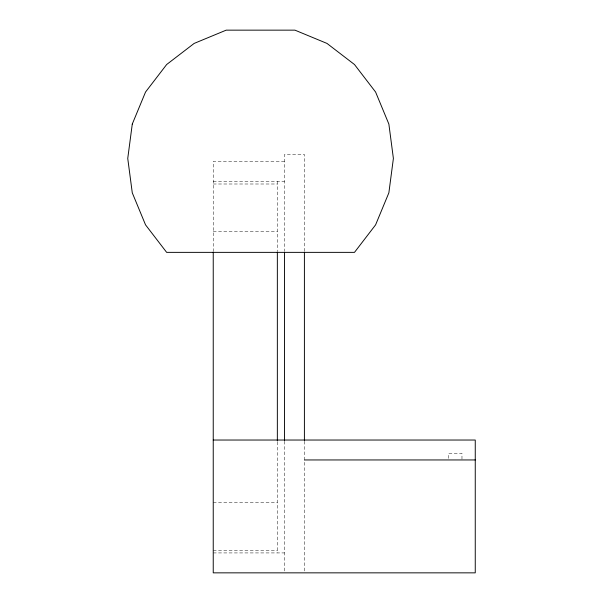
<?xml version="1.0" encoding="UTF-8"?>
<svg xmlns="http://www.w3.org/2000/svg" width="603" height="603" viewBox="0 0 603 603"><rect width="100%" height="100%" fill="white"/><g stroke="black" fill="none" stroke-linecap="round" stroke-linejoin="round"><path stroke-width="0.45" stroke-dasharray="3.02 2.26" d="M284.473 161.438L213.236 161.438L213.236 251.014M213.236 181.36L284.473 181.36M213.236 183.998L277.35 183.998M213.236 231.514L277.35 231.514M213.236 502.766L277.35 502.766M213.236 550.29L277.35 550.29M213.236 552.928L284.473 552.928M461.973 459.124L461.973 453.313L448.692 453.313L448.692 459.124M304.402 251.3L304.402 154.458L284.473 154.458L284.473 251.3M304.402 441.223L304.402 572.85M284.473 441.223L284.473 571.946M277.35 181.36L277.35 251.014M277.35 441.901L277.35 552.928"/><path stroke-width="0.9" d="M213.236 440.032L475.254 440.032L475.254 572.85L213.236 572.85L213.236 251.948M304.402 459.953L475.254 459.953M304.402 252.242L304.402 440.28M284.473 252.242L284.473 440.28M277.35 251.948L277.35 440.959M132.276 124.067L127.746 158.446L132.276 192.824L145.542 224.859L166.647 252.363L354.489 252.363L375.594 224.859L388.867 192.824L393.39 158.446L388.867 124.067L375.594 92.033L354.489 64.529L326.977 43.416L294.942 30.15L226.193 30.15L194.158 43.416L166.647 64.529L145.542 92.033L132.276 124.067"/></g></svg>
